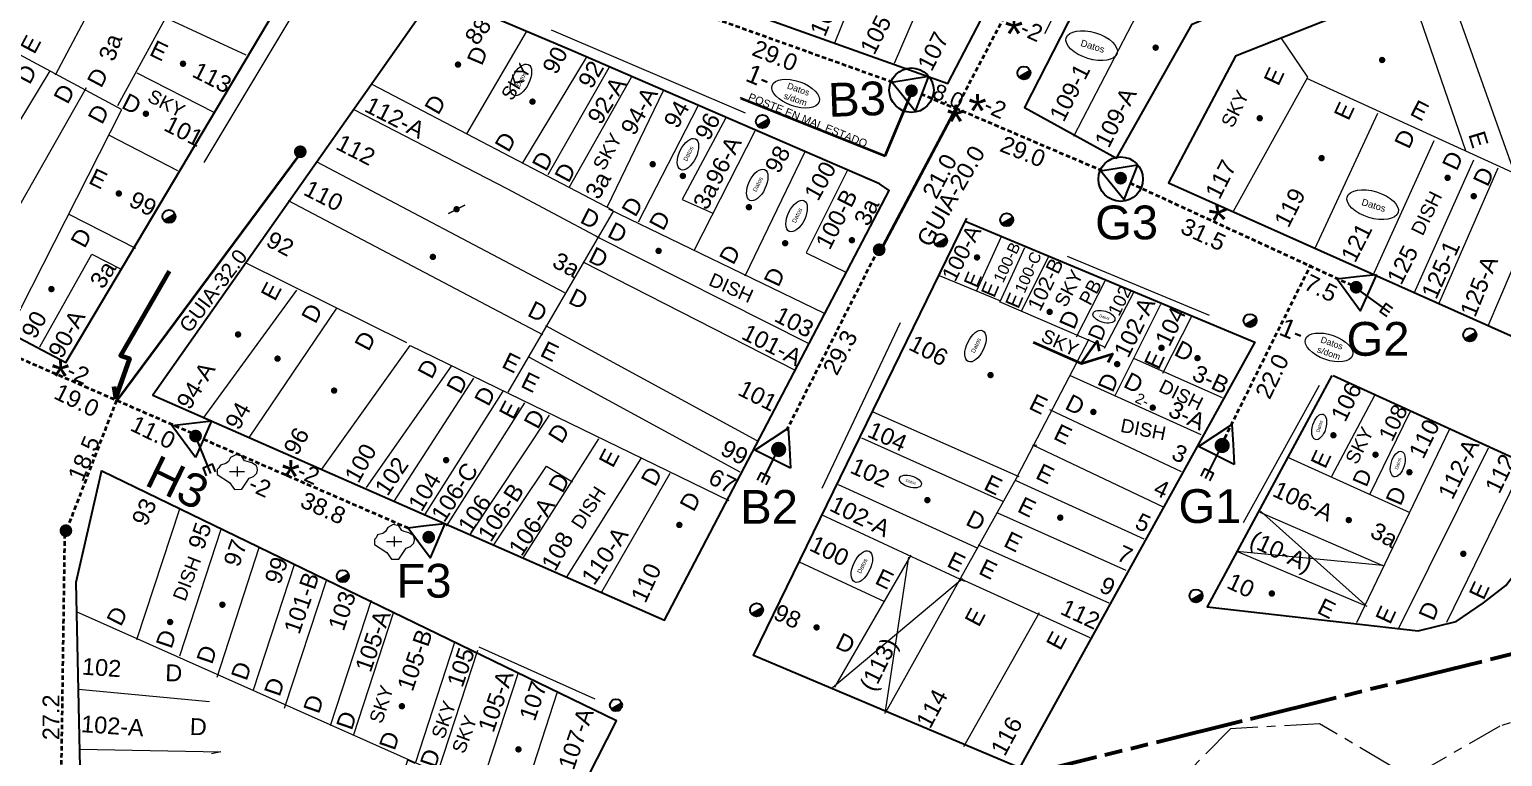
# Model space of a CAD drawing. Header units: inches. Extents: x 1659 to 2293, y 398 to 978.
# Drawn here: x 2040.2 to 2207.1, y 538.3 to 620.7 of the extents above; entities that cross this region are included whole.
import ezdxf

# ---------------------------------------------------------------- set-up
doc = ezdxf.new("R2010")
doc.units = ezdxf.units.IN
doc.header["$MEASUREMENT"] = 0
for name, pattern in [('TLSIGC_002', [0.8, 0.5, -0.3]), ('TLSIGC_004', [7, 4, -1, 1, -1]), ('TLSIGC_007', [28, 10, -1, 10, -1, 2, -1, 2, -1])]:
    doc.linetypes.add(name, pattern=pattern)
for name, color, linetype, lineweight in [('APUNTADOR EXISTENTE SECUNDARIO', 82, 'Continuous', 40), ('APUNTADOR PROYECTADO SECUNDARIO', 1, 'Continuous', 80), ('CABLE EXISTENTE AEREO SECUNDARIO', 82, 'TLSIGC_002', 40), ('CABLE EXISTENTE SUBTERRANEO SECUNDARIO', 82, 'Continuous', 40), ('CAJA DE EMPALMES EXISTENTE PRINCIPAL', 82, 'Continuous', 30), ('CLASIFICACION TIPO COMERCIAL TERCERA', 156, 'Continuous', 9), ('CLASIFICACION TIPO RESIDENCIAL C', 156, 'Continuous', 9), ('CLASIFICACION TIPO RESIDENCIAL D', 156, 'Continuous', 9), ('CLASIFICACION TIPO RESIDENCIAL E', 156, 'Continuous', 9), ('CLIENTES COMERCIALES TERCERA', 82, 'TLSIGC_004', 9), ('CLIENTES EXISTENTES DE DATOS', 7, 'Continuous', 13), ('CLIENTES RESIDENCIALES D', 82, 'TLSIGC_004', 9), ('CLIENTES RESIDENCIALES E', 82, 'TLSIGC_004', 9), ('DISTRITO', 42, 'TLSIGC_007', 60), ('GUIAS EXISTENTES SECUNDARIA', 82, 'Continuous', 20), ('LINEAS DE ENERGIA DE BAJA TENSION', 102, 'TLSIGC_014', 20), ('LOTIFICACION 2003', 252, 'Continuous', 15), ('MEDIDAS ENTRE POSTES', 82, 'Continuous', 5), ('NUMEROS OFICIALES', 92, 'Continuous', 5), ('OBSTACULOS', 82, 'Continuous', 15), ('PLANIMETRIA 2003', 12, 'Continuous', 30), ('POSTE DE ENERGIA ELECTRICA', 82, 'Continuous', 30), ('POSTES EXISTENTES SECUNDARIOS', 82, 'Continuous', 30), ('RIOS', 161, 'TLSIGC_004', 20), ('SOLICITUDES PENSIENTES SIN DOMICILIO', 172, 'Continuous', 13), ('TERMINAL EXISTENTE EN POSTE', 82, 'Continuous', 30), ('TERMINAL PROYECTADA EN POSTE', 1, 'Continuous', 60)]:
    doc.layers.add(name, color=color, linetype=linetype, lineweight=lineweight)
doc.styles.get("Standard").update_dxf_attribs({"font": 'arial.ttf'})
doc.linetypes.add('TLSIGC_014', pattern='A,8,["\\\\\\",Standard,S=1,R=0,X=-1,Y=-0.5],1', length=9)

# ---------------------------------------------------------------- blocks, each defined once
blk = doc.blocks.new('G$C68750D7C')
at = {"layer": 'CLIENTES EXISTENTES DE DATOS'}
blk.add_ellipse((4.88, 2.45), major_axis=(4.88, 0.02), ratio=0.5027, dxfattribs=at)
at = {"layer": 'CLIENTES EXISTENTES DE DATOS', "insert": (2.85, 3.02), "char_height": 1.231, "width": 5.0142, "attachment_point": 1}
blk.add_mtext('Datos', dxfattribs=at)
blk = doc.blocks.new('DATOS SIN DOMICILIO')
at = {"layer": 'SOLICITUDES PENSIENTES SIN DOMICILIO', "color": 4}
blk.add_ellipse((-479.98, 2029.41), major_axis=(-0.01, 3.12), ratio=0.5027, dxfattribs=at)
at = {"layer": 'SOLICITUDES PENSIENTES SIN DOMICILIO', "color": 4, "insert": (-481.01, 2028.12), "char_height": 0.788, "width": 16.9626, "attachment_point": 1, "rotation": 90}
blk.add_mtext('Datos\\Ps/dom', dxfattribs=at)

msp = doc.modelspace()

# ---------------------------------------------------------------- hatches: boundary and pattern name
at = {"layer": 'CLIENTES COMERCIALES TERCERA'}
h = msp.add_hatch(color=256, dxfattribs=at)
edge = h.paths.add_edge_path()
edge.add_arc((2088.55, 600.34), 0.367, 0, 360)
at = {"layer": 'CLIENTES RESIDENCIALES D'}
h = msp.add_hatch(color=256, dxfattribs=at)
edge = h.paths.add_edge_path()
edge.add_arc((2193.42, 617.25), 0.367, 0, 360)
h = msp.add_hatch(color=256, dxfattribs=at)
edge = h.paths.add_edge_path()
edge.add_arc((2088.71, 616.73), 0.367, 0, 360)
h = msp.add_hatch(color=256, dxfattribs=at)
edge = h.paths.add_edge_path()
edge.add_arc((2097.15, 612.53), 0.367, 0, 360)
h = msp.add_hatch(color=256, dxfattribs=at)
edge = h.paths.add_edge_path()
edge.add_arc((2053.34, 611.16), 0.367, 0, 360)
h = msp.add_hatch(color=256, dxfattribs=at)
edge = h.paths.add_edge_path()
edge.add_arc((2179.55, 610.65), 0.367, 0, 360)
h = msp.add_hatch(color=256, dxfattribs=at)
edge = h.paths.add_edge_path()
edge.add_arc((2110.77, 605.44), 0.367, 0, 360)
h = msp.add_hatch(color=256, dxfattribs=at)
edge = h.paths.add_edge_path()
edge.add_arc((2114.19, 604.11), 0.367, 0, 360)
h = msp.add_hatch(color=256, dxfattribs=at)
edge = h.paths.add_edge_path()
edge.add_arc((2121.67, 600.57), 0.367, 0, 360)
h = msp.add_hatch(color=256, dxfattribs=at)
edge = h.paths.add_edge_path()
edge.add_arc((2111.44, 595.62), 0.367, 0, 360)
h = msp.add_hatch(color=256, dxfattribs=at)
edge = h.paths.add_edge_path()
edge.add_arc((2125.78, 596.49), 0.367, 0, 360)
h = msp.add_hatch(color=256, dxfattribs=at)
edge = h.paths.add_edge_path()
edge.add_arc((2133.34, 596.83), 0.367, 0, 360)
h = msp.add_hatch(color=256, dxfattribs=at)
edge = h.paths.add_edge_path()
edge.add_arc((2085.86, 594.94), 0.367, 0, 360)
h = msp.add_hatch(color=256, dxfattribs=at)
edge = h.paths.add_edge_path()
edge.add_arc((2042.64, 591.29), 0.367, 0, 360)
h = msp.add_hatch(color=256, dxfattribs=at)
edge = h.paths.add_edge_path()
edge.add_arc((2155.75, 588.71), 0.367, 0, 360)
h = msp.add_hatch(color=256, dxfattribs=at)
edge = h.paths.add_edge_path()
edge.add_arc((2068.26, 583.41), 0.367, 0, 360)
h = msp.add_hatch(color=256, dxfattribs=at)
edge = h.paths.add_edge_path()
edge.add_arc((2163.4, 582.79), 0.367, 0, 360)
h = msp.add_hatch(color=256, dxfattribs=at)
edge = h.paths.add_edge_path()
edge.add_arc((2172.5, 583.47), 0.367, 0, 360)
h = msp.add_hatch(color=256, dxfattribs=at)
edge = h.paths.add_edge_path()
edge.add_arc((2149.05, 581.55), 0.367, 0, 360)
h = msp.add_hatch(color=256, dxfattribs=at)
edge = h.paths.add_edge_path()
edge.add_arc((2074.67, 579.79), 0.367, 0, 360)
h = msp.add_hatch(color=256, dxfattribs=at)
edge = h.paths.add_edge_path()
edge.add_arc((2160.7, 577.37), 0.367, 0, 360)
h = msp.add_hatch(color=256, dxfattribs=at)
edge = h.paths.add_edge_path()
edge.add_arc((2167.43, 577.86), 0.367, 0, 360)
h = msp.add_hatch(color=256, dxfattribs=at)
edge = h.paths.add_edge_path()
edge.add_arc((2192.67, 572.53), 0.367, 0, 360)
h = msp.add_hatch(color=256, dxfattribs=at)
edge = h.paths.add_edge_path()
edge.add_arc((2196.51, 570.54), 0.367, 0, 360)
h = msp.add_hatch(color=256, dxfattribs=at)
edge = h.paths.add_edge_path()
edge.add_arc((2141.89, 567.38), 0.367, 0, 360)
h = msp.add_hatch(color=256, dxfattribs=at)
edge = h.paths.add_edge_path()
edge.add_arc((2113.79, 564.57), 0.367, 0, 360)
h = msp.add_hatch(color=256, dxfattribs=at)
edge = h.paths.add_edge_path()
edge.add_arc((2156.95, 565.39), 0.367, 0, 360)
h = msp.add_hatch(color=256, dxfattribs=at)
edge = h.paths.add_edge_path()
edge.add_arc((2189.64, 565.12), 0.367, 0, 360)
h = msp.add_hatch(color=256, dxfattribs=at)
edge = h.paths.add_edge_path()
edge.add_arc((2202.62, 561.3), 0.367, 0, 360)
h = msp.add_hatch(color=256, dxfattribs=at)
edge = h.paths.add_edge_path()
edge.add_arc((2180.92, 556.8), 0.367, 0, 360)
h = msp.add_hatch(color=256, dxfattribs=at)
edge = h.paths.add_edge_path()
edge.add_arc((2129.34, 552.96), 0.367, 0, 360)
at = {"layer": 'CLIENTES RESIDENCIALES E'}
h = msp.add_hatch(color=256, dxfattribs=at)
edge = h.paths.add_edge_path()
edge.add_arc((2167.76, 618.65), 0.367, 0, 360)
h = msp.add_hatch(color=256, dxfattribs=at)
edge = h.paths.add_edge_path()
edge.add_arc((2057.55, 616.83), 0.367, 0, 360)
h = msp.add_hatch(color=256, dxfattribs=at)
edge = h.paths.add_edge_path()
edge.add_arc((2186.56, 606.13), 0.367, 0, 360)
h = msp.add_hatch(color=256, dxfattribs=at)
edge = h.paths.add_edge_path()
edge.add_arc((2200.84, 603.9), 0.367, 0, 360)
h = msp.add_hatch(color=256, dxfattribs=at)
edge = h.paths.add_edge_path()
edge.add_arc((2050.28, 602.12), 0.367, 0, 360)
h = msp.add_hatch(color=256, dxfattribs=at)
edge = h.paths.add_edge_path()
edge.add_arc((2203.8, 601.82), 0.367, 0, 360)
h = msp.add_hatch(color=256, dxfattribs=at)
edge = h.paths.add_edge_path()
edge.add_arc((2147.52, 594.88), 0.367, 0, 360)
h = msp.add_hatch(color=256, dxfattribs=at)
edge = h.paths.add_edge_path()
edge.add_arc((2063.79, 586.15), 0.367, 0, 360)
h = msp.add_hatch(color=256, dxfattribs=at)
edge = h.paths.add_edge_path()
edge.add_arc((2168.42, 584.64), 0.367, 0, 360)
h = msp.add_hatch(color=256, dxfattribs=at)
edge = h.paths.add_edge_path()
edge.add_arc((2187.9, 574.73), 0.367, 0, 360)
h = msp.add_hatch(color=256, dxfattribs=at)
edge = h.paths.add_edge_path()
edge.add_arc((2087.36, 571.91), 0.367, 0, 360)
h = msp.add_hatch(color=256, dxfattribs=at)
edge = h.paths.add_edge_path()
edge.add_arc((2062.01, 555.53), 0.367, 0, 360)
h = msp.add_hatch(color=256, dxfattribs=at)
edge = h.paths.add_edge_path()
edge.add_arc((2056.09, 553.57), 0.367, 0, 360)
h = msp.add_hatch(color=256, dxfattribs=at)
edge = h.paths.add_edge_path()
edge.add_arc((2082.35, 544.03), 0.367, 0, 360)
h = msp.add_hatch(color=256, dxfattribs=at)
edge = h.paths.add_edge_path()
edge.add_arc((2095.56, 539.14), 0.367, 0, 360)
at = {"layer": 'POSTE DE ENERGIA ELECTRICA'}
for points in [[(2153.47, 616.15), (2153.52, 616.06), (2153.55, 615.96), (2153.56, 615.89), (2153.57, 615.79), (2153.56, 615.67), (2153.55, 615.58), (2153.52, 615.5), (2153.47, 615.41), (2153.42, 615.34), (2153.38, 615.28), (2153.31, 615.22), (2153.23, 615.16), (2153.18, 615.13), (2153.1, 615.09), (2153, 615.06), (2152.87, 615.04), (2152.78, 615.05), (2152.68, 615.06), (2152.58, 615.09), (2152.52, 615.11), (2152.45, 615.15), (2152.36, 615.21), (2152.29, 615.28), (2152.23, 615.35), (2152.19, 615.41)], [(2123.85, 610.65), (2123.89, 610.56), (2123.92, 610.46), (2123.94, 610.39), (2123.95, 610.29), (2123.94, 610.17), (2123.92, 610.08), (2123.89, 610), (2123.85, 609.91), (2123.79, 609.84), (2123.75, 609.78), (2123.69, 609.71), (2123.61, 609.66), (2123.56, 609.63), (2123.47, 609.59), (2123.37, 609.56), (2123.25, 609.54), (2123.15, 609.54), (2123.05, 609.56), (2122.96, 609.58), (2122.89, 609.61), (2122.83, 609.64), (2122.73, 609.71), (2122.66, 609.78), (2122.6, 609.85), (2122.56, 609.91)], [(2056.6, 599.9), (2056.65, 599.81), (2056.67, 599.71), (2056.69, 599.64), (2056.7, 599.54), (2056.69, 599.42), (2056.67, 599.34), (2056.64, 599.25), (2056.6, 599.16), (2056.55, 599.09), (2056.5, 599.03), (2056.44, 598.97), (2056.36, 598.91), (2056.31, 598.88), (2056.22, 598.84), (2056.12, 598.81), (2056, 598.79), (2055.91, 598.8), (2055.81, 598.81), (2055.71, 598.84), (2055.65, 598.86), (2055.58, 598.9), (2055.49, 598.96), (2055.41, 599.04), (2055.36, 599.1), (2055.32, 599.16)], [(2151.52, 599.52), (2151.57, 599.43), (2151.59, 599.34), (2151.61, 599.26), (2151.62, 599.17), (2151.61, 599.04), (2151.59, 598.96), (2151.56, 598.87), (2151.52, 598.79), (2151.47, 598.71), (2151.43, 598.65), (2151.36, 598.59), (2151.28, 598.53), (2151.23, 598.5), (2151.14, 598.46), (2151.04, 598.43), (2150.92, 598.41), (2150.83, 598.42), (2150.73, 598.43), (2150.63, 598.46), (2150.57, 598.49), (2150.5, 598.52), (2150.41, 598.58), (2150.33, 598.66), (2150.28, 598.72), (2150.24, 598.78)], [(2144.02, 597.18), (2144.06, 597.1), (2144.09, 597), (2144.11, 596.92), (2144.12, 596.83), (2144.11, 596.7), (2144.09, 596.62), (2144.06, 596.53), (2144.02, 596.45), (2143.97, 596.37), (2143.92, 596.32), (2143.86, 596.25), (2143.78, 596.19), (2143.73, 596.17), (2143.64, 596.12), (2143.54, 596.09), (2143.42, 596.08), (2143.32, 596.08), (2143.23, 596.09), (2143.13, 596.12), (2143.06, 596.15), (2143, 596.18), (2142.91, 596.25), (2142.83, 596.32), (2142.78, 596.39), (2142.74, 596.45)], [(2179.11, 588.09), (2179.15, 588), (2179.18, 587.91), (2179.2, 587.83), (2179.2, 587.74), (2179.2, 587.61), (2179.18, 587.53), (2179.15, 587.44), (2179.11, 587.35), (2179.05, 587.28), (2179.01, 587.22), (2178.94, 587.16), (2178.87, 587.1), (2178.82, 587.07), (2178.73, 587.03), (2178.63, 587), (2178.51, 586.98), (2178.41, 586.99), (2178.31, 587), (2178.22, 587.03), (2178.15, 587.06), (2178.09, 587.09), (2177.99, 587.15), (2177.92, 587.23), (2177.86, 587.29), (2177.82, 587.35)], [(2204, 586.48), (2204.05, 586.39), (2204.07, 586.3), (2204.09, 586.22), (2204.1, 586.13), (2204.09, 586), (2204.07, 585.92), (2204.04, 585.83), (2204, 585.75), (2203.95, 585.67), (2203.91, 585.61), (2203.84, 585.55), (2203.76, 585.49), (2203.71, 585.47), (2203.63, 585.42), (2203.52, 585.39), (2203.4, 585.38), (2203.31, 585.38), (2203.21, 585.39), (2203.11, 585.42), (2203.05, 585.45), (2202.98, 585.48), (2202.89, 585.55), (2202.81, 585.62), (2202.76, 585.69), (2202.72, 585.74)], [(2076.26, 559.11), (2076.3, 559.03), (2076.33, 558.94), (2076.34, 558.87), (2076.35, 558.79), (2076.34, 558.67), (2076.33, 558.59), (2076.3, 558.51), (2076.26, 558.43), (2076.21, 558.36), (2076.17, 558.3), (2076.11, 558.25), (2076.03, 558.19), (2075.99, 558.17), (2075.91, 558.13), (2075.81, 558.1), (2075.7, 558.08), (2075.61, 558.09), (2075.52, 558.1), (2075.43, 558.13), (2075.37, 558.15), (2075.31, 558.18), (2075.22, 558.24), (2075.15, 558.31), (2075.1, 558.37), (2075.06, 558.43)], [(2172.99, 556.89), (2173.03, 556.81), (2173.06, 556.71), (2173.08, 556.64), (2173.08, 556.54), (2173.08, 556.42), (2173.06, 556.33), (2173.03, 556.24), (2172.99, 556.16), (2172.93, 556.09), (2172.89, 556.03), (2172.82, 555.96), (2172.75, 555.91), (2172.7, 555.88), (2172.61, 555.84), (2172.51, 555.81), (2172.39, 555.79), (2172.29, 555.79), (2172.19, 555.81), (2172.1, 555.83), (2172.03, 555.86), (2171.96, 555.89), (2171.87, 555.96), (2171.8, 556.03), (2171.74, 556.1), (2171.7, 556.16)], [(2123.18, 555.32), (2123.23, 555.24), (2123.25, 555.14), (2123.27, 555.06), (2123.28, 554.97), (2123.27, 554.84), (2123.25, 554.76), (2123.22, 554.67), (2123.18, 554.59), (2123.13, 554.51), (2123.08, 554.45), (2123.02, 554.39), (2122.94, 554.33), (2122.89, 554.31), (2122.8, 554.26), (2122.7, 554.23), (2122.58, 554.22), (2122.49, 554.22), (2122.39, 554.23), (2122.29, 554.26), (2122.23, 554.29), (2122.16, 554.32), (2122.07, 554.39), (2121.99, 554.46), (2121.94, 554.53), (2121.9, 554.58)], [(2107.21, 544.49), (2107.25, 544.41), (2107.28, 544.32), (2107.29, 544.25), (2107.3, 544.16), (2107.29, 544.04), (2107.28, 543.96), (2107.25, 543.88), (2107.21, 543.8), (2107.16, 543.73), (2107.12, 543.68), (2107.06, 543.62), (2106.99, 543.57), (2106.94, 543.54), (2106.86, 543.5), (2106.77, 543.47), (2106.65, 543.46), (2106.56, 543.46), (2106.47, 543.47), (2106.38, 543.5), (2106.32, 543.53), (2106.26, 543.56), (2106.17, 543.62), (2106.11, 543.68), (2106.05, 543.75), (2106.02, 543.8)]]:
    msp.add_hatch(color=256, dxfattribs=at).paths.add_polyline_path(points)
at = {"layer": 'POSTES EXISTENTES SECUNDARIOS'}
h = msp.add_hatch(color=256, dxfattribs=at)
edge = h.paths.add_edge_path()
edge.add_arc((2140.09, 613.76), 0.726, 0, 360)
h = msp.add_hatch(color=256, dxfattribs=at)
edge = h.paths.add_edge_path()
edge.add_arc((2070.84, 606.85), 0.726, 0, 360)
h = msp.add_hatch(color=256, dxfattribs=at)
edge = h.paths.add_edge_path()
edge.add_arc((2163.79, 603.86), 0.726, 0, 360)
h = msp.add_hatch(color=256, dxfattribs=at)
edge = h.paths.add_edge_path()
edge.add_arc((2136.43, 595.75), 0.726, 0, 360)
h = msp.add_hatch(color=256, dxfattribs=at)
edge = h.paths.add_edge_path()
edge.add_arc((2190.48, 591.5), 0.726, 0, 360)
h = msp.add_hatch(color=256, dxfattribs=at)
edge = h.paths.add_edge_path()
edge.add_arc((2058.97, 574.64), 0.726, 0, 360)
h = msp.add_hatch(color=256, dxfattribs=at)
edge = h.paths.add_edge_path()
edge.add_arc((2175.3, 573.57), 0.86, 0, 360)
h = msp.add_hatch(color=256, dxfattribs=at)
edge = h.paths.add_edge_path()
edge.add_arc((2125.04, 573.13), 0.86, 0, 360)
h = msp.add_hatch(color=256, dxfattribs=at)
edge = h.paths.add_edge_path()
edge.add_arc((2044.28, 563.92), 0.726, 0, 360)
h = msp.add_hatch(color=256, dxfattribs=at)
edge = h.paths.add_edge_path()
edge.add_arc((2085.39, 563.18), 0.726, 0, 360)

# ---------------------------------------------------------------- linework, layer by layer
at = {"layer": 'APUNTADOR EXISTENTE SECUNDARIO'}
for points in [[(2120.77, 612.91), (2120.77, 612.91), (2137.12, 606.38)], [(2137.12, 606.38), (2140.03, 613.34)], [(2153.87, 585.29), (2159.36, 582.87), (2162.87, 583.95), (2162.33, 582.96)], [(2159.36, 582.91), (2161.12, 585.38), (2161.34, 584.26)]]:
    msp.add_lwpolyline(points, dxfattribs=at)
at = {"layer": 'APUNTADOR PROYECTADO SECUNDARIO'}
msp.add_lwpolyline([(2056, 593.31), (2050.47, 583.76), (2051.5, 583.41), (2049.94, 579.04), (2049.75, 580.25)], dxfattribs=at)
at = {"layer": 'CABLE EXISTENTE AEREO SECUNDARIO'}
for p, q in [((2114.13, 623.28), (2137.97, 614.75)), ((2161.75, 604.67), (2145.21, 611.72)), ((2164.82, 603.33), (2190.25, 591.61)), ((2125.93, 575.26), (2136.23, 595.58)), ((2175.23, 573.69), (2185.35, 594.07)), ((2037.56, 584.11), (2058.54, 574.99)), ((2050.01, 578.7), (2044.54, 564.5)), ((2059.12, 574.61), (2083.03, 564.24)), ((2043.67, 529.42), (2044.17, 563.58))]:
    msp.add_line(p, q, dxfattribs=at)
msp.add_lwpolyline([(2141.16, 613.41), (2145.15, 611.74), (2161.89, 643.65)], dxfattribs=at)
at = {"layer": 'CABLE EXISTENTE SUBTERRANEO SECUNDARIO'}
for p, q in [((2136.87, 596.19), (2145.17, 611.8)), ((2050.1, 578.67), (2070.9, 606.71))]:
    msp.add_line(p, q, dxfattribs=at)
at = {"layer": 'CAJA DE EMPALMES EXISTENTE PRINCIPAL'}
for centre in [(2140.09, 613.83), (2163.8, 603.75)]:
    msp.add_circle(centre, 2.52, dxfattribs=at)
at = {"layer": 'CLIENTES COMERCIALES TERCERA'}
msp.add_line((2087.63, 599.87), (2089.47, 600.81), dxfattribs=at)
msp.add_lwpolyline([(2087.63, 599.87), (2089.47, 600.81), (2087.63, 599.87), (2087.63, 599.87)], dxfattribs=at)
at = {"layer": 'DISTRITO'}
msp.add_lwpolyline([(2226.88, 566.93), (2215.4, 551.72), (2073.47, 516.51), (2067.35, 514.18), (2045.86, 508.96), (2034.65, 494.4), (1997.32, 502.74), (1985.34, 536.01), (1957.83, 542.94), (1912.01, 523.82), (1884.17, 527.27), (1889.32, 551.15), (1892.43, 571.64), (1896.62, 597.84), (1899.67, 607.19), (1903.29, 618.51), (1894.96, 621.58), (1903.34, 648.9), (1910.61, 669.72), (1919.85, 668.48), (1957.32, 750.72)], dxfattribs=at)
at = {"layer": 'LINEAS DE ENERGIA DE BAJA TENSION'}
for p, q in [((2155.19, 620.26), (2160.16, 630.05)), ((2059.95, 605.63), (2071.62, 625.08)), ((2099.25, 620.66), (2121.26, 611.27)), ((2157.74, 595.02), (2173.83, 588.32)), ((2129.97, 568.74), (2138.83, 587.52)), ((2177.72, 564.84), (2186.31, 580.41)), ((2091.07, 550.76), (2104.21, 544.86))]:
    msp.add_line(p, q, dxfattribs=at)
at = {"layer": 'LOTIFICACION 2003'}
for p, q in [((2131.41, 619.21), (2143.54, 649.21)), ((2054.07, 636.37), (2043.05, 615.52)), ((2138.15, 616.9), (2146.47, 636)), ((2061.76, 633.45), (2050.14, 612.07)), ((2200.49, 626.74), (2208.33, 604.63)), ((2196.48, 625.59), (2202.86, 606.98)), ((2064.69, 617.8), (2055.55, 622.02)), ((2096.45, 620.46), (2089.69, 608.89)), ((2027.83, 591.92), (2042.49, 616.01)), ((2103.22, 617.54), (2096.02, 605.61)), ((2105.81, 616.37), (2098.87, 604.25)), ((2061.09, 611.32), (2052.34, 615.74)), ((2106.28, 600.19), (2078.98, 614.47)), ((2108.32, 615.25), (2101.26, 602.76)), ((2184.84, 615.2), (2215.97, 600.97)), ((2032.54, 589.36), (2046.61, 614.15)), ((2111.95, 613.75), (2105.57, 600.53)), ((2037.9, 586.57), (2050.6, 611.63)), ((2109.15, 598.93), (2115.91, 612.04)), ((2185.82, 595.92), (2192.95, 611.24)), ((2056.96, 604.69), (2049.23, 608.71)), ((2115.5, 595.73), (2122.39, 609.22)), ((2192.37, 592.81), (2199.32, 608.14)), ((2127.96, 606.78), (2121.22, 592.74)), ((2197.06, 590.84), (2203.82, 605.95)), ((2072.72, 605.72), (2100.78, 590.89)), ((2199.85, 589.63), (2206.58, 605.04)), ((2205.43, 587.14), (2211.99, 602.55)), ((2069.45, 601.34), (2098.3, 586.16)), ((2052.19, 595.89), (2044.65, 599.75)), ((2094.39, 579.62), (2106.37, 600.16)), ((2105.76, 600.38), (2130.14, 588.59)), ((2128.5, 585.09), (2104.36, 597.26)), ((2147.51, 591.15), (2150.26, 597.17)), ((2064.66, 594.26), (2082.89, 585.23)), ((2152.55, 588.81), (2155.66, 594.97)), ((2059.83, 576.62), (2070.46, 591.17)), ((2158.79, 585.87), (2162.02, 592.22)), ((2161.95, 584.59), (2165.29, 590.93)), ((2150.02, 589.89), (2162.05, 584.7)), ((2163.13, 579.15), (2168.33, 589.58)), ((2065.1, 574.5), (2074.97, 589.12)), ((2168.56, 581.75), (2171.88, 588.31)), ((2122.61, 574.11), (2098.65, 587.13)), ((2152.12, 570.08), (2160.22, 585.64)), ((2078.35, 568.8), (2087.97, 582.55)), ((2120.69, 570.55), (2096.82, 583.54)), ((2165.34, 583.41), (2175.31, 579.02)), ((2081.45, 567.18), (2090.49, 581.2)), ((2172.93, 574.76), (2158.03, 581.51)), ((2084.96, 565.73), (2093.82, 579.71)), ((2192.55, 579.23), (2187.7, 570.05)), ((2087.42, 564.44), (2096.29, 578.42)), ((2170.69, 570.57), (2155.75, 577.62)), ((2090.12, 563.52), (2099.06, 577.02)), ((2135.72, 577.4), (2152.24, 570.07)), ((2196.56, 577.35), (2192.02, 568.05)), ((2096.07, 560.78), (2104.68, 574.32)), ((2134.44, 574.43), (2150.5, 567.24)), ((2201.04, 575.42), (2190.51, 553.48)), ((2205.45, 573.28), (2195.29, 552.85)), ((2101.02, 558.63), (2109.48, 572.1)), ((2182.63, 572.28), (2196.56, 565.99)), ((2209.45, 571.39), (2200.72, 553.5)), ((2105.02, 557), (2112.76, 570.43)), ((2137.17, 543.35), (2152.17, 570.19)), ((2166.45, 562.97), (2151.94, 569.58)), ((2131.78, 569.14), (2147.62, 561.92)), ((2057.16, 566.37), (2052.28, 551.55)), ((2164.42, 559.42), (2149.88, 565.92)), ((2179.56, 566.01), (2193.57, 559.92)), ((2179.63, 566.12), (2191.47, 555.56)), ((2129.87, 565.75), (2146.1, 558.2)), ((2061.83, 564.04), (2057.15, 549.7)), ((2066.14, 561.98), (2061.39, 547.27)), ((2131.41, 546.2), (2140.06, 561.14)), ((2139.74, 560.91), (2137.07, 543.21)), ((2162.49, 555.72), (2147.68, 562.28)), ((2193.49, 559.96), (2176.95, 561.57)), ((2177.12, 561.52), (2191.69, 555.36)), ((2070.2, 560.18), (2065.51, 545.83)), ((2127.38, 560.4), (2137.02, 555.91)), ((2073.79, 558.33), (2069.02, 543.76)), ((2131.14, 546.13), (2145.87, 558.5)), ((2160.34, 551.77), (2145.71, 558.43)), ((2078.87, 556.02), (2074.23, 541.82)), ((2100.3, 530.32), (2045.47, 554.71)), ((2081.41, 554.7), (2076.82, 540.66)), ((2146.04, 539.47), (2154.6, 554.65)), ((2090.92, 550.35), (2086.38, 536.47)), ((2095.47, 547.71), (2091.13, 534.41)), ((2045.72, 545.97), (2060.56, 544.56)), ((2099.96, 545.63), (2095.65, 532.38))]:
    msp.add_line(p, q, dxfattribs=at)
for points in [[(2003.22, 610.96), (2013.92, 631.41), (2050.53, 611.66)], [(2158.47, 608.61), (2168.69, 628.3), (2162.78, 631.09)], [(2176.59, 600.12), (2185.01, 615.29), (2181.98, 619.75)], [(2076.92, 611.63), (2094.24, 602.68), (2104.75, 597.09)], [(2119.07, 610.7), (2114.09, 601.45), (2117.5, 599.92)], [(2132.81, 604.68), (2128.15, 595.41), (2132.67, 593.21)], [(2143.24, 592.84), (2150.16, 589.97), (2152.95, 596.01)], [(2041.31, 584.74), (2047.22, 595.25), (2050.47, 593.57)], [(2126.94, 582.07), (2102.91, 594.36), (2102.91, 594.36)], [(2073.27, 570.9), (2083.3, 584.9), (2119.4, 567.32)], [(2168.64, 566.59), (2153.84, 573.6), (2154.16, 573.65), (2154.29, 573.6)], [(2092.77, 562.32), (2098.73, 571.23), (2101.68, 569.45)], [(2088.3, 551.26), (2083.85, 537.54), (2082.98, 537.91), (2081.14, 531.77)], [(2045.81, 539.18), (2061.82, 538.86), (2060.76, 538.65), (2060.76, 538.65)]]:
    msp.add_lwpolyline(points, dxfattribs=at)
at = {"layer": 'OBSTACULOS'}
for p, q in [((2063.67, 571.2), (2063.67, 570.06)), ((2062.82, 570.62), (2064.53, 570.62)), ((2080.62, 562.7), (2082.33, 562.7)), ((2081.47, 563.27), (2081.47, 562.13))]:
    msp.add_line(p, q, dxfattribs=at)
for points in [[(2061.43, 570.84), (2061.43, 570.3), (2062.83, 569.39), (2063.37, 568.6), (2064.2, 568.63), (2065.03, 569.86), (2065.53, 570.06), (2065.92, 570.45), (2065.99, 570.76), (2065.96, 571.06), (2065.84, 571.3), (2065.66, 571.42), (2065.34, 571.6), (2064.83, 571.76), (2064.53, 571.85), (2064.19, 572.4), (2063.55, 572.53), (2062.94, 572.21), (2062.7, 571.74), (2062.39, 571.53), (2061.8, 571.35), (2061.62, 571.05), (2061.43, 570.84)], [(2079.23, 562.91), (2079.23, 562.37), (2080.63, 561.46), (2081.17, 560.68), (2082, 560.7), (2082.83, 561.93), (2083.33, 562.13), (2083.72, 562.52), (2083.78, 562.83), (2083.76, 563.13), (2083.64, 563.37), (2083.46, 563.49), (2083.14, 563.67), (2082.62, 563.83), (2082.33, 563.93), (2081.99, 564.48), (2081.35, 564.6), (2080.74, 564.28), (2080.5, 563.81), (2080.19, 563.6), (2079.6, 563.43), (2079.42, 563.12), (2079.23, 562.91)]]:
    msp.add_lwpolyline(points, dxfattribs=at)
at = {"layer": 'PLANIMETRIA 2003'}
for points in [[(2120.67, 801.97), (2086.55, 718.6), (2126.18, 700.45), (2090.56, 633.72), (2144.21, 614.59), (2164.98, 654.51), (2164.89, 655.13), (2164.63, 656.14), (2133.92, 666.27)], [(2192.34, 662.99), (2175.76, 656.56), (2152.88, 611.88), (2163.32, 606.14), (2171.91, 621.3), (2207.05, 636.19)], [(2007.88, 654.23), (1985.65, 613.94), (2044.26, 582.97), (2071.96, 629.58), (2008.31, 653.88)], [(2209.26, 630.53), (2176.81, 617.68), (2169.22, 603.35), (2218.9, 581.17), (2225.27, 596.62), (2209.39, 630.49)], [(2086.12, 624.8), (2054.14, 579.27), (2112.1, 553.76), (2137.58, 602.47), (2136.48, 603.21), (2101.77, 618.26), (2085.6, 625.14)], [(2146.17, 598.97), (2178.99, 585.27), (2152.34, 537.04), (2122.18, 549.78), (2146.35, 599.33)], [(2187.73, 581.51), (2173.6, 555.3), (2197.51, 552.58), (2201.8, 553.62), (2204.92, 555.73), (2207.42, 557.69), (2209.42, 560.28), (2213.86, 569.61), (2187.87, 581.47)], [(2048.32, 570.73), (2045.42, 558.03), (2046.41, 510.86), (2067.85, 515.8), (2067.49, 512.21), (2072.85, 513), (2073.3, 523.01), (2097.85, 525.07), (2106.66, 542.38), (2048.34, 570.65)]]:
    msp.add_lwpolyline(points, dxfattribs=at)
at = {"layer": 'POSTE DE ENERGIA ELECTRICA'}
for centre, radius in [((2152.83, 615.78), 0.74), ((2123.21, 610.28), 0.74), ((2055.96, 599.53), 0.74), ((2150.88, 599.15), 0.74), ((2143.38, 596.81), 0.74), ((2178.46, 587.72), 0.74), ((2203.36, 586.11), 0.74), ((2075.66, 558.77), 0.689), ((2172.34, 556.53), 0.74), ((2122.54, 554.95), 0.74), ((2106.61, 544.14), 0.689)]:
    msp.add_circle(centre, radius, dxfattribs=at)
at = {"layer": 'RIOS'}
msp.add_lwpolyline([(2219.38, 545.75), (2206.75, 541.75), (2198.48, 537.01), (2194.35, 537.3), (2186.34, 542.05), (2176.25, 541.46), (2171.48, 536.64)], dxfattribs=at)
at = {"layer": 'TERMINAL EXISTENTE EN POSTE'}
for p, q in [((2194.28, 588.64), (2190.87, 591.15)), ((2060.71, 570.38), (2059.1, 574.29)), ((2123.12, 569.39), (2125.02, 573.18)), ((2173.39, 569.83), (2175.28, 573.62))]:
    msp.add_line(p, q, dxfattribs=at)
for points in [[(2142.03, 615.4), (2140.52, 611.47), (2137.87, 614.74), (2139.95, 615.07), (2142.03, 615.4)], [(2165.69, 605.37), (2164.17, 601.44), (2161.52, 604.71), (2163.61, 605.04), (2165.69, 605.37)], [(2192.78, 592.94), (2190.93, 588.81), (2188.27, 592.47), (2190.53, 592.71), (2192.78, 592.94)], [(2194.62, 589.1), (2193.87, 589.65), (2193.19, 588.73), (2193.94, 588.17)], [(2058.98, 572.2), (2056.29, 575.85), (2060.79, 576.36), (2059.89, 574.27), (2058.98, 572.2)], [(2176.65, 571.43), (2172.61, 573.47), (2176.39, 575.96), (2176.53, 573.69), (2176.65, 571.43)], [(2126.39, 570.99), (2122.35, 573.03), (2126.13, 575.52), (2126.27, 573.25), (2126.39, 570.99)], [(2061.24, 570.59), (2060.89, 571.45), (2059.82, 571.01), (2060.18, 570.15)], [(2173.89, 569.58), (2174.31, 570.41), (2173.28, 570.92), (2172.87, 570.09)], [(2123.63, 569.13), (2124.05, 569.96), (2123.02, 570.48), (2122.6, 569.64)], [(2087.21, 564.73), (2085.54, 560.86), (2083.02, 564.24), (2085.12, 564.49), (2087.21, 564.73)]]:
    msp.add_lwpolyline(points, dxfattribs=at)

# ---------------------------------------------------------------- block references
at = {"layer": 'CLIENTES EXISTENTES DE DATOS', "lineweight": 40, "ltscale": 8}
for p, xscale, yscale, zscale, rotation in [((2157.18, 618.32), 0.6179544333942651, 0.6179544333942651, 0.6179544333942651, 342.8723936037654), ((2095.87, 612.83), 0.3959896034541514, 0.3959896034541514, 0.3959896034541514, 64.19453256506495), ((2114.8, 604.41), 0.3959896034541514, 0.3959896034541514, 0.3959896034541514, 64.19453256506495), ((2122.65, 600.93), 0.3959896034541514, 0.3959896034541514, 0.3959896034541514, 64.19453256506495), ((2189.02, 600.3), 0.6179544333942651, 0.6179544333942651, 0.6179544333942651, 342.8723936037654), ((2127.11, 597.41), 0.3959896034541514, 0.3959896034541514, 0.3959896034541514, 64.19453256506495), ((2160.48, 587.92), 0.2644935846016733, 0.2644935846016733, 0.2644935846016733, 342.8723936037654), ((2147.38, 582.67), 0.3959896034541514, 0.3959896034541514, 0.3959896034541514, 64.19453256506495), ((2186.57, 574.02), 0.307781989832923, 0.307781989832923, 0.307781989832923, 72.87239360376542), ((2195.47, 569.81), 0.307781989832923, 0.307781989832923, 0.307781989832923, 72.87239360376542), ((2138.54, 569.25), 0.2644935846016733, 0.2644935846016733, 0.2644935846016733, 342.8723936037654), ((2134.5, 557.69), 0.3959896034541514, 0.3959896034541514, 0.3959896034541514, 64.19453256506495)]:
    msp.add_blockref('G$C68750D7C', p, dxfattribs=dict(at, xscale=xscale, yscale=yscale, zscale=zscale, rotation=rotation))
at = {"layer": 'SOLICITUDES PENSIENTES SIN DOMICILIO', "lineweight": 40, "ltscale": 8, "xscale": 0.9063072707661864, "yscale": 0.9063072707661864, "zscale": 0.9063072707661864, "rotation": 250.6004589941807}
for p in [(247.63, 814.05), (308.07, 785.29)]:
    msp.add_blockref('DATOS SIN DOMICILIO', p, dxfattribs=at)

# ---------------------------------------------------------------- texts
at = {"layer": 'CLASIFICACION TIPO COMERCIAL TERCERA'}
for rotation, p in [(71, (2049.74, 616.98)), (60, (2104.65, 601.31)), (62, (2116.92, 600.13)), (64, (2135.2, 598.29)), (332, (2099.24, 593.9)), (58, (2048.49, 591.18)), (332, (2191.92, 563.3))]:
    msp.add_text('3a', height=1.906, rotation=rotation, dxfattribs=at).set_placement(p)
at = {"layer": 'CLASIFICACION TIPO RESIDENCIAL C'}
for s, rotation, p in [('SKY', 59, (2094.83, 612.52)), ('SKY', 333, (2053.39, 612.63)), ('SKY', 64, (2176.49, 609.44)), ('SKY', 61, (2105.26, 604.6)), ('DISH', 64, (2198.01, 597.23)), ('DISH', 336, (2116.99, 591.78)), ('SKY', 62, (2157.57, 589.11)), ('PB', 62, (2160.36, 589.31)), ('SKY', 335, (2154.63, 585.44)), ('DISH', 334, (2167.99, 579.75)), ('DISH', 349, (2163.68, 575.13)), ('SKY', 63, (2190.55, 571.3)), ('DISH', 57, (2102.73, 563.94)), ('DISH', 69, (2057.79, 555.81)), ('SKY', 72, (2080.09, 541.96)), ('SKY', 71, (2087.12, 540.2)), ('SKY', 70, (2089.43, 538.55))]:
    msp.add_text(s, height=1.549, rotation=rotation, dxfattribs=at).set_placement(p)
at = {"layer": 'CLASIFICACION TIPO RESIDENCIAL D'}
for s, height, rotation, p in [('D', 1.91, 67, (2091.41, 616.51)), ('D', 1.91, 62, (2040.18, 614.36)), ('D', 1.91, 62, (2048.27, 613.98)), ('D', 1.91, 62, (2044.48, 612.13)), ('D', 1.91, 333, (2050.45, 611.87)), ('D', 1.91, 60, (2086.47, 610.91)), ('D', 1.91, 62, (2048.37, 609.84)), ('D', 1.91, 65, (2196.46, 607.05)), ('D', 1.91, 60, (2094.43, 606.67)), ('D', 1.91, 65, (2201.87, 604.58)), ('D', 1.91, 65, (2205.37, 602.78)), ('D', 1.91, 60, (2108.8, 599.34)), ('D', 1.91, 333, (2102.41, 598.88)), ('D', 1.91, 62, (2111.96, 597.78)), ('D', 1.91, 62, (2046.41, 595.81)), ('D', 1.91, 333, (2105.5, 597.28)), ('D', 1.91, 333, (2103.35, 594.46)), ('D', 1.91, 62, (2119.9, 593.92)), ('D', 1.91, 65, (2125.02, 591.41)), ('D', 1.91, 333, (2101.08, 589.77)), ('E', 1.68, 67, (2149.46, 590.22)), ('E', 1.68, 67, (2152.2, 588.96)), ('D', 1.91, 62, (2072.55, 587.26)), ('D', 1.91, 333, (2096.45, 588.33)), ('D', 1.91, 67, (2158.51, 586.59)), ('D', 1.91, 62, (2078.58, 584.14)), ('D', 1.72, 67, (2161.6, 585.29)), ('D', 1.91, 333, (2169.72, 583.86)), ('D', 1.91, 67, (2162.89, 579.47)), ('D', 1.91, 333, (2163.98, 580.26)), ('D', 1.91, 333, (2157.35, 577.78)), ('D', 1.79, 67, (2191.64, 568.76)), ('D', 1.91, 62, (2115.42, 565.95)), ('D', 1.91, 67, (2195.51, 566.63)), ('D', 1.91, 333, (2146.11, 564.65)), ('D', 1.91, 67, (2199.24, 553.59)), ('D', 1.91, 334, (2131.34, 550.71))]:
    msp.add_text(s, height=height, rotation=rotation, dxfattribs=at).set_placement(p)
at = {"layer": 'CLASIFICACION TIPO RESIDENCIAL E'}
for s, height, rotation, p in [('E', 1.91, 62, (2040.71, 617.8)), ('E', 1.91, 334, (2053.62, 617.85)), ('E', 1.91, 65, (2181.66, 614.2)), ('E', 1.91, 333, (2196.45, 611.1)), ('E', 1.91, 65, (2189.61, 610.27)), ('E', 1.91, 287, (2203.17, 608.82)), ('D', 1.91, 62, (2098.69, 604.52)), ('E', 1.91, 334, (2046.73, 603.34)), ('D', 1.91, 62, (2101.24, 603.22)), ('E', 1.68, 67, (2147.5, 591.33)), ('E', 1.91, 62, (2067.96, 589.82)), ('E', 1.91, 334, (2097.89, 583.77)), ('E', 1.91, 65, (2168.1, 582.04)), ('D', 1.91, 62, (2085.72, 580.98)), ('E', 1.91, 334, (2093.54, 582.49)), ('D', 1.91, 62, (2088.99, 579.27)), ('E', 1.91, 334, (2095.69, 580.27)), ('D', 1.91, 62, (2092.15, 577.89)), ('E', 1.91, 334, (2153.27, 577.79)), ('E', 1.91, 62, (2094.95, 576.37)), ('D', 1.91, 62, (2097.76, 575.3)), ('D', 1.91, 58, (2100.43, 573.65)), ('E', 1.91, 334, (2156.05, 574.38)), ('E', 1.91, 62, (2106.25, 570.93)), ('E', 1.91, 65, (2186.97, 570.83)), ('D', 1.91, 62, (2111.04, 568.78)), ('E', 1.91, 334, (2154.03, 569.9)), ('D', 1.91, 62, (2100.55, 568.06)), ('E', 1.91, 334, (2148.15, 568.64)), ('E', 1.91, 334, (2151.96, 566.13)), ('E', 1.91, 334, (2150.4, 562.2)), ('E', 1.91, 334, (2143.97, 559.93)), ('E', 1.91, 334, (2135.83, 557.98)), ('E', 1.91, 334, (2147.57, 559.09)), ('E', 1.91, 65, (2204.91, 555.95)), ('E', 1.91, 334, (2185.92, 554.64)), ('D', 1.91, 63, (2050.5, 552.96)), ('E', 1.91, 62, (2147.72, 552.89)), ('E', 1.91, 65, (2194.32, 553.19)), ('D', 1.91, 71, (2056.23, 550.44)), ('E', 1.91, 62, (2156.95, 550.23)), ('D', 1.91, 71, (2060.83, 548.68)), ('D', 1.91, 358, (2055.51, 546.88)), ('D', 1.91, 71, (2064.74, 546.82)), ('D', 1.91, 71, (2068.49, 545.02)), ('D', 1.91, 71, (2072.93, 543.07)), ('D', 1.91, 358, (2058.29, 540.78)), ('D', 1.91, 71, (2076.66, 541.21)), ('D', 1.91, 71, (2081.52, 538.92)), ('D', 1.91, 71, (2086.15, 536.94))]:
    msp.add_text(s, height=height, rotation=rotation, dxfattribs=at).set_placement(p)
at = {"layer": 'GUIAS EXISTENTES SECUNDARIA'}
for s, height, rotation, p in [('GUIA-20.0', 1.906, 60, (2142.23, 595.91)), ('31.5', 1.906, 335, (2170.42, 597.72)), ('GUIA-32.0', 1.668, 53, (2058.32, 586.2)), ('7.5', 1.906, 334, (2184.4, 591.36)), ('29.3', 1.906, 62, (2131.63, 581.38)), ('22.0', 1.906, 64, (2180.67, 578.67))]:
    msp.add_text(s, height=height, rotation=rotation, dxfattribs=at).set_placement(p)
at = {"layer": 'MEDIDAS ENTRE POSTES'}
for s, height, rotation, p in [('-2', 1.906, 336, (2152.24, 620.19)), ('29.0', 1.906, 338, (2121.88, 617.84)), ('8.0', 1.786, 336, (2142.32, 613.03)), ('POSTE EN MAL ESTADO', 0.876, 337.9465, (2121.51, 612.73)), ('-2', 1.906, 336, (2148.11, 611.47)), ('29.0', 1.906, 338, (2149.96, 606.97)), ('21.0', 1.906, 62, (2142.91, 601.35)), ('-2', 1.906, 336, (2044.21, 581.38)), ('19.0', 1.906, 334, (2042.77, 578.97)), ('11.0', 1.906, 334, (2051.42, 575.35)), ('18.5', 1.906, 67, (2046.18, 569.34)), ('-2', 1.906, 336, (2070.3, 570.01)), ('-2', 1.906, 336, (2064.8, 568.56)), ('38.8', 1.906, 336, (2070.68, 566.67)), ('27.2', 1.906, 90, (2043.55, 540.18))]:
    msp.add_text(s, height=height, rotation=rotation, dxfattribs=at).set_placement(p)
at = {"layer": 'NUMEROS OFICIALES'}
for s, height, rotation, p in [('103', 1.906, 67, (2130.27, 619.77)), ('88', 1.906, 54, (2090.87, 618.78)), ('105', 1.906, 63, (2135.87, 617.71)), ('107', 1.906, 63, (2142.37, 615.83)), ('90', 1.906, 62, (2099.85, 615.48)), ('113', 1.906, 333, (2058.45, 615.43)), ('92', 1.906, 60, (2103.85, 613.86)), ('109-1', 1.906, 63, (2157.33, 610.11)), ('92-A', 1.906, 58, (2104.87, 609.79)), ('112-A', 1.906, 333, (2077.97, 611.5)), ('94-A', 1.906, 61, (2108.7, 608.57)), ('109-A', 1.906, 63, (2162.44, 607.16)), ('94', 1.906, 61, (2113.58, 609.35)), ('96', 1.906, 62, (2117.13, 607.98)), ('101', 1.906, 333, (2055.24, 609.35)), ('112', 1.906, 333, (2074.72, 607.23)), ('96-A', 1.906, 63, (2118.36, 602.95)), ('98', 1.906, 62, (2125.06, 604.25)), ('117', 1.906, 63, (2174.98, 601.33)), ('100', 1.906, 61, (2129.5, 601.16)), ('110', 1.906, 333, (2071.07, 602.04)), ('100-B', 1.906, 63, (2130.83, 595.63)), ('119', 1.906, 63, (2182.8, 598.12)), ('99', 1.906, 333, (2051.27, 600.79)), ('92', 1.906, 333, (2066.82, 596.25)), ('100-A', 1.786, 63, (2145.03, 592)), ('121', 1.906, 63, (2190.36, 594.16)), ('100-B', 1.276, 65, (2150.47, 591.9)), ('125', 1.906, 63, (2195.57, 591.64)), ('125-1', 1.906, 66, (2199.54, 590.01)), ('100-C', 1.276, 66, (2152.9, 590.72)), ('102-B', 1.668, 64, (2154.66, 588.66)), ('125-A', 1.906, 68, (2203.95, 587.98)), ('102', 1.464, 64, (2163.6, 588.12)), ('102-A', 1.906, 64, (2164.65, 583.36)), ('90', 1.906, 61, (2040.79, 585.51)), ('90-A', 1.906, 61, (2043.83, 583.3)), ('103', 1.906, 333, (2124.4, 587.73)), ('104', 1.906, 64, (2169.32, 584.66)), ('101-A', 1.906, 333, (2120.69, 585.73)), ('106', 1.906, 333, (2139.63, 584.5)), ('94-A', 1.906, 58, (2058.31, 577.49)), ('3-B', 1.906, 335, (2171.74, 581.08)), ('101', 1.906, 333, (2120.27, 579.38)), ('2-', 1.192, 335, (2165.32, 578.52)), ('106', 1.906, 64, (2189.24, 576.11)), ('94', 1.906, 61, (2063.88, 575.19)), ('3-A', 1.906, 335, (2169.04, 576.98)), ('108', 1.786, 64, (2194.55, 573.9)), ('104', 1.906, 336, (2134.96, 574.62)), ('110', 1.906, 64, (2198.07, 571.92)), ('96', 1.906, 61, (2070.5, 572.31)), ('100', 1.906, 61, (2077.42, 569.18)), ('99', 1.906, 333, (2118.3, 572.61)), ('3', 1.91, 335, (2169.41, 572.11)), ('112-A', 1.906, 64, (2201.38, 567.31)), ('112', 1.906, 64, (2206.7, 567.99)), ('102', 1.906, 56, (2080.72, 567.73)), ('106-C', 1.906, 57, (2087.14, 564.73)), ('67', 1.906, 333, (2116.92, 569.36)), ('102', 1.906, 336, (2133, 570.53)), ('104', 1.906, 59, (2084.58, 565.96)), ('106-B', 1.906, 57, (2092.42, 562.51)), ('4', 1.91, 335, (2167.36, 568.11)), ('106-A', 1.906, 335, (2180.86, 567.9)), ('93', 1.906, 65, (2053.38, 564.31)), ('106', 1.906, 57, (2090.17, 563.46)), ('102-A', 1.906, 334, (2130.67, 566.25)), ('106-A', 1.906, 57, (2095.91, 560.9)), ('5', 1.91, 335, (2165.26, 564.28)), ('95', 1.906, 71, (2059.87, 561.63)), ('97', 1.906, 71, (2063.89, 559.69)), ('108', 1.906, 61, (2099.72, 559.21)), ('110-A', 1.906, 56, (2104.13, 557.61)), ('100', 1.906, 334, (2128.39, 561.75)), ('(10-A)', 1.906, 335, (2178.24, 562.25)), ('99', 1.906, 71, (2068.55, 557.72)), ('7', 1.91, 335, (2163.2, 560.64)), ('101-B', 1.906, 71, (2070.72, 552.07)), ('110', 1.906, 65, (2109.94, 555.6)), ('9', 1.91, 335, (2161.24, 557.08)), ('10', 1.906, 335, (2175.68, 557.49)), ('103', 1.906, 71, (2075.74, 552.44)), ('112', 1.906, 335, (2156.82, 554.53)), ('105-A', 1.906, 71, (2078.8, 547.75)), ('98', 1.906, 335, (2124.3, 553.98)), ('105-B', 1.906, 71, (2083.56, 545.6)), ('(113)', 1.906, 64, (2135.85, 545.57)), ('102', 1.906, 356, (2046.05, 547.62)), ('105', 1.906, 71, (2089.2, 546.03)), ('105-A', 1.906, 71, (2092.72, 540.93)), ('107', 1.906, 71, (2097.39, 542.22)), ('114', 1.906, 62, (2142.2, 541.36)), ('102-A', 1.906, 356, (2045.95, 541.1)), ('107-A', 1.906, 71, (2101.81, 536.68)), ('116', 1.906, 62, (2150.66, 538.25))]:
    msp.add_text(s, height=height, rotation=rotation, dxfattribs=at).set_placement(p)
at = {"layer": 'SOLICITUDES PENSIENTES SIN DOMICILIO'}
for p in [(2121.15, 614.93), (2181.6, 586.17)]:
    msp.add_text('1-', height=2.113, rotation=337.7051, dxfattribs=at).set_placement(p)
at = {"layer": 'TERMINAL EXISTENTE EN POSTE'}
for s, rotation, p in [('B3', 2, (2130.71, 610.8)), ('H3', 334, (2053.04, 569.16))]:
    msp.add_text(s, height=3.827, rotation=rotation, dxfattribs=at).set_placement(p)
for s, p in [('G3', (2160.9, 596.93)), ('G2', (2189.39, 583.74)), ('B2', (2120.69, 564.7)), ('G1', (2170.35, 564.79)), ('F3', (2081.74, 556.33))]:
    msp.add_text(s, height=3.827, dxfattribs=at).set_placement(p)
at = {"layer": 'TERMINAL PROYECTADA EN POSTE'}
for p in [(2150.66, 618.29), (2146.53, 609.57), (2144.08, 608.34), (2042.63, 579.48), (2068.72, 568.11)]:
    msp.add_text('*', height=3.83, dxfattribs=at).set_placement(p)
msp.add_text('*', height=3.83, rotation=79.8753, dxfattribs=at).set_placement((2177.42, 598.42))

doc.saveas('drawing.dxf')
